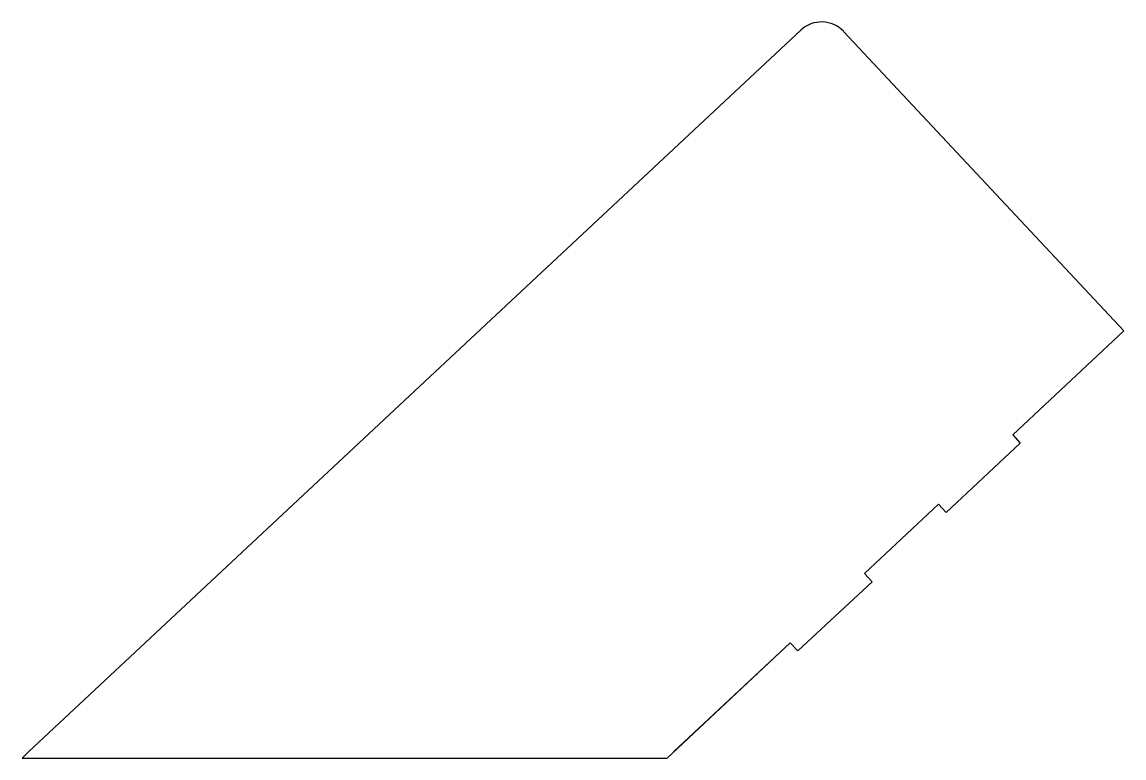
# Model space of a CAD drawing. Header units: millimetres. Extents: x -109 to 0, y -42 to 30.
import ezdxf

# ---------------------------------------------------------------- set-up
doc = ezdxf.new("R2010")
doc.units = ezdxf.units.MM
doc.layers.add('fab_top', color=7, linetype='Continuous', true_color=0x1cd582)

msp = doc.modelspace()

# ---------------------------------------------------------------- linework, layer by layer
at = {"color": 1}
for p, q in [((-32.87, -30.74), (-45, -42.09)), ((-108.53, -42.09), (-107.83, -41.43))]:
    msp.add_line(p, q, dxfattribs=at)
at = {"layer": 'fab_top', "color": 1}
for p, q in [((-107.89, -41.49), (-31.84, 29.65)), ((-27.6, 29.5), (0, 0)), ((0, 0), (-10.96, -10.25)), ((-10.96, -10.25), (-10.21, -11.05)), ((-10.21, -11.05), (-17.51, -17.88)), ((-18.26, -17.08), (-25.56, -23.91)), ((-17.51, -17.88), (-18.26, -17.08)), ((-24.81, -24.71), (-32.12, -31.54)), ((-25.56, -23.91), (-24.81, -24.71)), ((-32.87, -30.74), (-44.36, -41.49)), ((-32.12, -31.54), (-32.87, -30.74)), ((-108.53, -42.09), (-45, -42.09))]:
    msp.add_line(p, q, dxfattribs=at)
msp.add_arc((-29.79, 27.46), 3, 43.0852, 133.0852, dxfattribs=at)

doc.saveas('drawing.dxf')
